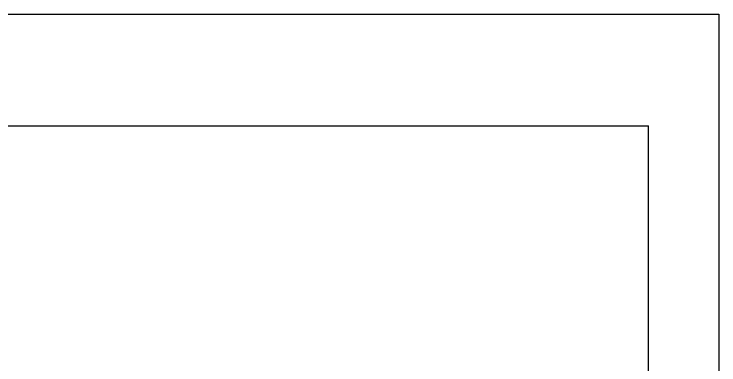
# Model space of a CAD drawing. Header units: millimetres. Extents: x 2377 to 4712, y -254 to 3188.
# Drawn here: x 3158.8 to 3253.4, y 1927.6 to 1974.7 of the extents above; entities that cross this region are included whole.
import ezdxf

# ---------------------------------------------------------------- set-up
doc = ezdxf.new("R2010")
doc.units = ezdxf.units.MM

msp = doc.modelspace()

# ---------------------------------------------------------------- linework, layer by layer
at = {"transparency": 33554687}
for p, q in [((2833.425, 1974.708), (3253.425, 1974.708)), ((3253.425, 1974.708), (3253.425, 1677.708)), ((3253.425, 1974.708), (3253.425, 1959.708)), ((2848.475, 1959.708), (3243.965, 1959.708)), ((3243.965, 1697.708), (3243.965, 1959.708))]:
    msp.add_line(p, q, dxfattribs=at)

doc.saveas('drawing.dxf')
